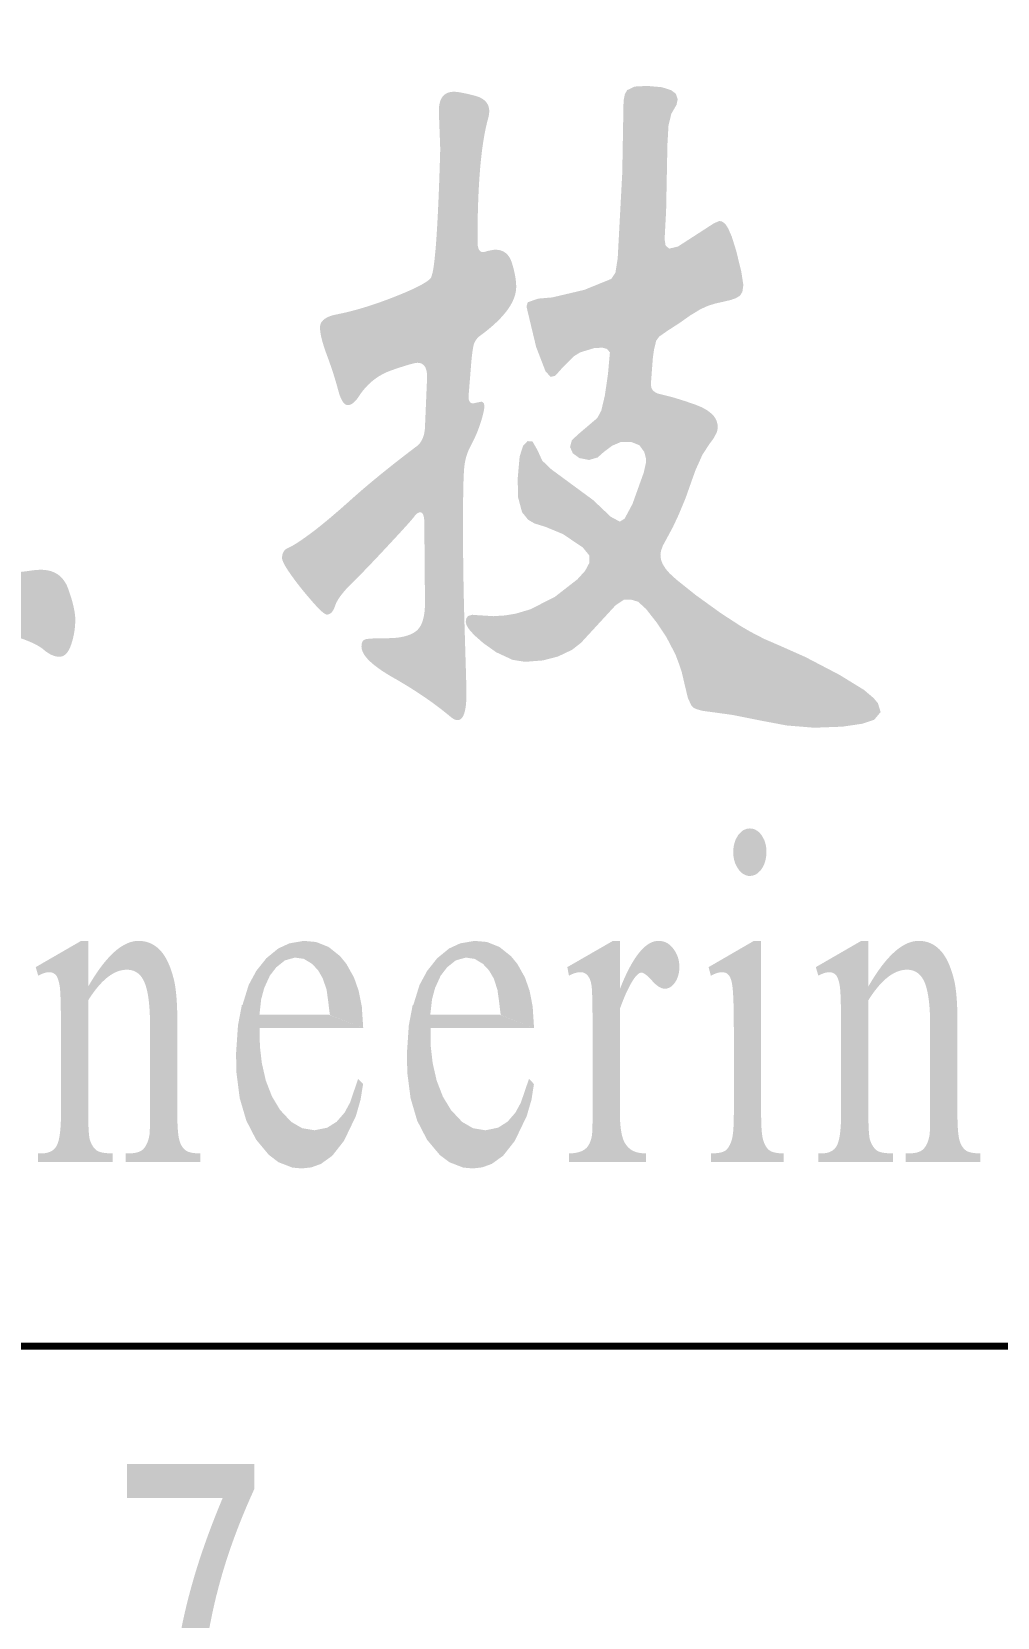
# Model space of a CAD drawing. Header units: millimetres. Extents: x -705761 to 1364679, y -410401 to 446404.
# Drawn here: x -524151 to -523259, y 172526 to 173988 of the extents above; entities that cross this region are included whole.
import ezdxf
from ezdxf.enums import TextEntityAlignment as Align

# ---------------------------------------------------------------- set-up
doc = ezdxf.new("R2010")
doc.units = ezdxf.units.MM
doc.layers.add('TK', color=7, linetype='Continuous')
doc.layers.add('模板-签名-公用', color=3, linetype='Continuous')
doc.layers.add('图框', color=7, linetype='Continuous', lineweight=13)
doc.styles.get("Standard").update_dxf_attribs({"font": 'arial.ttf'})
doc.styles.add('Style-仿宋_GB2312', font='')
doc.styles.add('宋体', font='', dxfattribs={"width": 0.7, "height": 2.5})
doc.styles.add('宋体_1', font='', dxfattribs={"width": 0.7, "height": 2.386364})
doc.styles.get('Style-仿宋_GB2312').set_extended_font_data('仿宋_GB2312')
doc.styles.get('宋体').set_extended_font_data('SimSun')
doc.styles.get('宋体_1').set_extended_font_data('SimSun')

# ---------------------------------------------------------------- blocks, each defined once
blk = doc.blocks.new('BSIET_专用图框_A3_7')
at = {"layer": '图框', "lineweight": 100}
blk.add_lwpolyline([(-395, 292), (-5, 292), (-5, 5), (-395, 5)], close=True, dxfattribs=at)
at = {"layer": 'TK', "style": '宋体', "width": 0.7, "flags": 3}
for tag, p in [('LZHQ_N会签6_T6_H6', (-407.253, 57.082)), ('LZHQ_N会签5_T6_H6', (-407.253, 49.082)), ('LZHQ_N会签4_T6_H6', (-407.253, 41.082)), ('LZHQ_N会签3_T6_H6', (-407.253, 33.082)), ('LZHQ_N会签2_T6_H6', (-407.253, 25.082)), ('LZHQ_N会签1_T6_H6', (-407.253, 17.082))]:
    blk.add_attdef(tag, text='', height=2.5, dxfattribs=at).set_placement(p, align=Align.MIDDLE)
at = {"layer": '图框', "color": 7, "linetype": 'Continuous', "lineweight": 25, "style": 'Style-仿宋_GB2312', "width": 0.733334}
blk.add_text('7', height=3, dxfattribs=at).set_placement((-79.801, 2.5), align=Align.MIDDLE_CENTER)
at = {"layer": '模板-签名-公用', "style": '宋体', "width": 0.7}
blk.add_attdef('LZTQINS', text='', height=2, dxfattribs=at).set_placement((-5, 5), align=Align.MIDDLE)
at = {"layer": '模板-签名-公用', "style": '宋体', "width": 0.7, "flags": 3}
blk.add_attdef('LZFRAME', (-40.909, 2.064), '', height=3, dxfattribs=at)
blk = doc.blocks.new('BSIET_材料表_7')
at = {"layer": '图框', "linetype": 'Continuous', "lineweight": 20}
h = blk.add_hatch(color=7, dxfattribs=at)
edge = h.paths.add_edge_path()
edge.add_line((-72.615, 8.923), (-72.634, 8.478))
edge.add_spline(control_points=[(-72.634, 8.478), (-72.64, 8.346), (-72.723, 8.292)], knot_values=[0, 0, 0, 1, 1, 1], degree=2, periodic=0)
edge.add_spline(control_points=[(-72.723, 8.292), (-73.073, 8.027), (-73.313, 7.812)], knot_values=[0, 0, 0, 1, 1, 1], degree=2, periodic=0)
edge.add_spline(control_points=[(-73.313, 7.812), (-73.552, 7.598), (-73.695, 7.493)], knot_values=[0, 0, 0, 1, 1, 1], degree=2, periodic=0)
edge.add_spline(control_points=[(-73.695, 7.493), (-73.838, 7.388), (-73.896, 7.364)], knot_values=[0, 0, 0, 1, 1, 1], degree=2, periodic=0)
edge.add_spline(control_points=[(-73.896, 7.364), (-73.953, 7.341), (-73.953, 7.271)], knot_values=[0, 0, 0, 1, 1, 1], degree=2, periodic=0)
edge.add_spline(control_points=[(-73.953, 7.271), (-73.953, 7.232), (-73.873, 7.119)], knot_values=[0, 0, 0, 1, 1, 1], degree=2, periodic=0)
edge.add_spline(control_points=[(-73.873, 7.119), (-73.794, 7.006), (-73.682, 6.878)], knot_values=[0, 0, 0, 1, 1, 1], degree=2, periodic=0)
edge.add_spline(control_points=[(-73.682, 6.878), (-73.571, 6.749), (-73.539, 6.749)], knot_values=[0, 0, 0, 1, 1, 1], degree=2, periodic=0)
edge.add_spline(control_points=[(-73.539, 6.749), (-73.488, 6.749), (-73.462, 6.835)], knot_values=[0, 0, 0, 1, 1, 1], degree=2, periodic=0)
edge.add_spline(control_points=[(-73.462, 6.835), (-73.43, 6.92), (-73.306, 7.041)], knot_values=[0, 0, 0, 1, 1, 1], degree=2, periodic=0)
edge.add_spline(control_points=[(-73.306, 7.041), (-73.182, 7.162), (-72.972, 7.388)], knot_values=[0, 0, 0, 1, 1, 1], degree=2, periodic=0)
edge.add_spline(control_points=[(-72.972, 7.388), (-72.761, 7.614), (-72.733, 7.653)], knot_values=[0, 0, 0, 1, 1, 1], degree=2, periodic=0)
edge.add_spline(control_points=[(-72.733, 7.653), (-72.704, 7.692), (-72.678, 7.692)], knot_values=[0, 0, 0, 1, 1, 1], degree=2, periodic=0)
edge.add_spline(control_points=[(-72.678, 7.692), (-72.64, 7.692), (-72.64, 7.59)], knot_values=[0, 0, 0, 1, 1, 1], degree=2, periodic=0)
edge.add_line((-72.64, 7.59), (-72.634, 6.858))
edge.add_spline(control_points=[(-72.634, 6.858), (-72.634, 6.656), (-72.72, 6.593)], knot_values=[0, 0, 0, 1, 1, 1], degree=2, periodic=0)
edge.add_spline(control_points=[(-72.72, 6.593), (-72.806, 6.531), (-72.981, 6.531)], knot_values=[0, 0, 0, 1, 1, 1], degree=2, periodic=0)
edge.add_spline(control_points=[(-72.981, 6.531), (-73.156, 6.531), (-73.188, 6.519)], knot_values=[0, 0, 0, 1, 1, 1], degree=2, periodic=0)
edge.add_spline(control_points=[(-73.188, 6.519), (-73.22, 6.507), (-73.22, 6.453)], knot_values=[0, 0, 0, 1, 1, 1], degree=2, periodic=0)
edge.add_spline(control_points=[(-73.22, 6.453), (-73.22, 6.328), (-72.895, 6.149)], knot_values=[0, 0, 0, 1, 1, 1], degree=2, periodic=0)
edge.add_spline(control_points=[(-72.895, 6.149), (-72.602, 5.978), (-72.398, 5.806)], knot_values=[0, 0, 0, 1, 1, 1], degree=2, periodic=0)
edge.add_spline(control_points=[(-72.398, 5.806), (-72.36, 5.775), (-72.334, 5.775)], knot_values=[0, 0, 0, 1, 1, 1], degree=2, periodic=0)
edge.add_spline(control_points=[(-72.334, 5.775), (-72.251, 5.775), (-72.251, 6.025)], knot_values=[0, 0, 0, 1, 1, 1], degree=2, periodic=0)
edge.add_spline(control_points=[(-72.251, 6.025), (-72.251, 6.071), (-72.267, 6.585)], knot_values=[0, 0, 0, 1, 1, 1], degree=2, periodic=0)
edge.add_spline(control_points=[(-72.267, 6.585), (-72.283, 7.1), (-72.283, 7.559)], knot_values=[0, 0, 0, 1, 1, 1], degree=2, periodic=0)
edge.add_spline(control_points=[(-72.283, 7.559), (-72.283, 8.019), (-72.27, 8.12)], knot_values=[0, 0, 0, 1, 1, 1], degree=2, periodic=0)
edge.add_spline(control_points=[(-72.27, 8.12), (-72.258, 8.221), (-72.207, 8.315)], knot_values=[0, 0, 0, 1, 1, 1], degree=2, periodic=0)
edge.add_spline(control_points=[(-72.207, 8.315), (-72.156, 8.408), (-72.121, 8.517)], knot_values=[0, 0, 0, 1, 1, 1], degree=2, periodic=0)
edge.add_spline(control_points=[(-72.121, 8.517), (-72.086, 8.626), (-72.086, 8.669)], knot_values=[0, 0, 0, 1, 1, 1], degree=2, periodic=0)
edge.add_spline(control_points=[(-72.086, 8.669), (-72.086, 8.712), (-72.117, 8.712)], knot_values=[0, 0, 0, 1, 1, 1], degree=2, periodic=0)
edge.add_line((-72.117, 8.712), (-72.188, 8.697))
edge.add_spline(control_points=[(-72.188, 8.697), (-72.232, 8.697), (-72.232, 8.759)], knot_values=[0, 0, 0, 1, 1, 1], degree=2, periodic=0)
edge.add_line((-72.232, 8.759), (-72.207, 9.071))
edge.add_spline(control_points=[(-72.207, 9.071), (-72.194, 9.219), (-72.178, 9.254)], knot_values=[0, 0, 0, 1, 1, 1], degree=2, periodic=0)
edge.add_spline(control_points=[(-72.178, 9.254), (-72.162, 9.289), (-72.137, 9.312)], knot_values=[0, 0, 0, 1, 1, 1], degree=2, periodic=0)
edge.add_spline(control_points=[(-72.137, 9.312), (-71.792, 9.561), (-71.792, 9.772)], knot_values=[0, 0, 0, 1, 1, 1], degree=2, periodic=0)
edge.add_spline(control_points=[(-71.792, 9.772), (-71.792, 9.865), (-71.831, 9.99)], knot_values=[0, 0, 0, 1, 1, 1], degree=2, periodic=0)
edge.add_spline(control_points=[(-71.831, 9.99), (-71.869, 10.114), (-71.984, 10.114)], knot_values=[0, 0, 0, 1, 1, 1], degree=2, periodic=0)
edge.add_spline(control_points=[(-71.984, 10.114), (-72.015, 10.114), (-72.082, 10.095)], knot_values=[0, 0, 0, 1, 1, 1], degree=2, periodic=0)
edge.add_spline(control_points=[(-72.082, 10.095), (-72.149, 10.076), (-72.149, 10.192)], knot_values=[0, 0, 0, 1, 1, 1], degree=2, periodic=0)
edge.add_spline(control_points=[(-72.149, 10.192), (-72.149, 10.964), (-72.054, 11.314)], knot_values=[0, 0, 0, 1, 1, 1], degree=2, periodic=0)
edge.add_spline(control_points=[(-72.054, 11.314), (-72.041, 11.361), (-72.041, 11.392)], knot_values=[0, 0, 0, 1, 1, 1], degree=2, periodic=0)
edge.add_spline(control_points=[(-72.041, 11.392), (-72.041, 11.501), (-72.178, 11.536)], knot_values=[0, 0, 0, 1, 1, 1], degree=2, periodic=0)
edge.add_spline(control_points=[(-72.178, 11.536), (-72.315, 11.571), (-72.366, 11.571)], knot_values=[0, 0, 0, 1, 1, 1], degree=2, periodic=0)
edge.add_spline(control_points=[(-72.366, 11.571), (-72.506, 11.571), (-72.506, 11.392)], knot_values=[0, 0, 0, 1, 1, 1], degree=2, periodic=0)
edge.add_line((-72.506, 11.392), (-72.493, 11.042))
edge.add_spline(control_points=[(-72.493, 11.042), (-72.525, 9.912), (-72.583, 9.85)], knot_values=[0, 0, 0, 1, 1, 1], degree=2, periodic=0)
edge.add_spline(control_points=[(-72.583, 9.85), (-72.64, 9.787), (-72.93, 9.674)], knot_values=[0, 0, 0, 1, 1, 1], degree=2, periodic=0)
edge.add_spline(control_points=[(-72.93, 9.674), (-73.22, 9.561), (-73.462, 9.515)], knot_values=[0, 0, 0, 1, 1, 1], degree=2, periodic=0)
edge.add_spline(control_points=[(-73.462, 9.515), (-73.603, 9.483), (-73.603, 9.398)], knot_values=[0, 0, 0, 1, 1, 1], degree=2, periodic=0)
edge.add_spline(control_points=[(-73.603, 9.398), (-73.603, 9.312), (-73.539, 9.141)], knot_values=[0, 0, 0, 1, 1, 1], degree=2, periodic=0)
edge.add_spline(control_points=[(-73.539, 9.141), (-73.475, 8.969), (-73.437, 8.825)], knot_values=[0, 0, 0, 1, 1, 1], degree=2, periodic=0)
edge.add_spline(control_points=[(-73.437, 8.825), (-73.399, 8.681), (-73.348, 8.681)], knot_values=[0, 0, 0, 1, 1, 1], degree=2, periodic=0)
edge.add_spline(control_points=[(-73.348, 8.681), (-73.297, 8.681), (-73.246, 8.759)], knot_values=[0, 0, 0, 1, 1, 1], degree=2, periodic=0)
edge.add_spline(control_points=[(-73.246, 8.759), (-73.131, 8.938), (-72.937, 9.004)], knot_values=[0, 0, 0, 1, 1, 1], degree=2, periodic=0)
edge.add_spline(control_points=[(-72.937, 9.004), (-72.742, 9.071), (-72.704, 9.071)], knot_values=[0, 0, 0, 1, 1, 1], degree=2, periodic=0)
edge.add_spline(control_points=[(-72.704, 9.071), (-72.608, 9.071), (-72.615, 8.923)], knot_values=[0, 0, 0, 1, 1, 1], degree=2, periodic=0)
at = {"layer": '图框', "linetype": 'Continuous', "lineweight": 25, "extrusion": (0, 0, -1)}
for points in [[(69.041, 5.705), (68.78, 5.715), (68.597, 5.742), (68.487, 5.779), (68.428, 5.85), (68.453, 5.931), (68.492, 5.978), (68.582, 6.054), (68.808, 6.193), (69.122, 6.357), (69.356, 6.461), (69.502, 6.524), (69.631, 6.591), (69.72, 6.643), (69.899, 6.759), (70.135, 6.929), (70.315, 7.073), (70.376, 7.129), (70.412, 7.17), (70.442, 7.219), (70.456, 7.259), (70.46, 7.3), (70.456, 7.335), (70.438, 7.385), (70.407, 7.442), (70.345, 7.557), (70.293, 7.668), (70.228, 7.824), (70.169, 7.991), (70.137, 8.08), (70.074, 8.221), (70.01, 8.32), (69.97, 8.374), (69.944, 8.422), (69.935, 8.449), (69.931, 8.476), (69.934, 8.506), (69.941, 8.533), (69.952, 8.556), (69.971, 8.584), (69.986, 8.599), (70.006, 8.616), (70.028, 8.632), (70.052, 8.646), (70.079, 8.661), (70.106, 8.672), (70.137, 8.685), (70.237, 8.719), (70.336, 8.75), (70.445, 8.778), (70.485, 8.788), (70.511, 8.801), (70.53, 8.816), (70.544, 8.839), (70.549, 8.871), (70.531, 9.111), (70.52, 9.192), (70.5, 9.274), (70.473, 9.312), (70.396, 9.366), (70.283, 9.439), (70.187, 9.507), (70.09, 9.566), (70.023, 9.596), (69.954, 9.618), (69.881, 9.634), (69.81, 9.651), (69.764, 9.667), (69.726, 9.69), (69.704, 9.726), (69.695, 9.788), (69.714, 9.912), (69.762, 10.107), (69.802, 10.235), (69.835, 10.31), (69.857, 10.345), (69.875, 10.363), (69.897, 10.377), (69.92, 10.378), (69.968, 10.357), (70.298, 10.144), (70.38, 10.124), (70.413, 10.153), (70.422, 10.212), (70.408, 10.475), (70.396, 11.087), (70.386, 11.261), (70.36, 11.368), (70.312, 11.451), (70.301, 11.502), (70.318, 11.552), (70.36, 11.585), (70.447, 11.613), (70.583, 11.625), (70.698, 11.619), (70.768, 11.586), (70.789, 11.548), (70.801, 11.487), (70.813, 10.82), (70.855, 10.035), (70.876, 9.902), (70.914, 9.845), (71.163, 9.744), (71.46, 9.674), (71.59, 9.663), (71.686, 9.629), (71.697, 9.589), (71.608, 9.218), (71.522, 8.994), (71.474, 8.941), (71.432, 8.951), (71.354, 9.038), (71.26, 9.131), (71.202, 9.167), (71.068, 9.208), (70.994, 9.21), (70.954, 9.199), (70.927, 9.167), (70.945, 8.965), (70.974, 8.767), (71.007, 8.629), (71.043, 8.562), (71.21, 8.42), (71.278, 8.358), (71.295, 8.294), (71.269, 8.236), (71.208, 8.192), (71.119, 8.175), (71.04, 8.198), (70.985, 8.247), (70.905, 8.307), (70.825, 8.341), (70.733, 8.342), (70.655, 8.311), (70.61, 8.249), (70.595, 8.193), (70.595, 8.146), (70.614, 8.06), (70.719, 7.768), (70.791, 7.634), (70.835, 7.606), (70.919, 7.651), (71.082, 7.805), (71.467, 8.088), (71.551, 8.168), (71.597, 8.268), (71.641, 8.345), (71.687, 8.349), (71.727, 8.308), (71.76, 8.208), (71.778, 8.005), (71.775, 7.832), (71.738, 7.693), (71.682, 7.624), (71.623, 7.589), (71.524, 7.559), (71.362, 7.492), (71.178, 7.369), (71.117, 7.294), (71.116, 7.227), (71.156, 7.152), (71.227, 7.074), (71.435, 6.912), (71.662, 6.797), (71.797, 6.757), (71.893, 6.741), (72.003, 6.734), (72.161, 6.744), (72.197, 6.747), (72.236, 6.736), (72.252, 6.714), (72.258, 6.681), (72.25, 6.651), (72.228, 6.614), (72.181, 6.561), (72.096, 6.486), (71.976, 6.401), (71.825, 6.331), (71.709, 6.313), (71.545, 6.326), (71.406, 6.362), (71.276, 6.424), (71.194, 6.488), (70.876, 6.833), (70.798, 6.886), (70.732, 6.887), (70.666, 6.867), (70.593, 6.8), (70.492, 6.671), (70.406, 6.542), (70.322, 6.381), (70.284, 6.28), (70.263, 6.215), (70.234, 6.091), (70.207, 5.979), (70.173, 5.906), (70.152, 5.888), (70.124, 5.875), (70.067, 5.86), (69.99, 5.85), (69.795, 5.823), (69.54, 5.772), (69.296, 5.726)], [(69.631, 4.338), (69.609, 4.341), (69.587, 4.348), (69.563, 4.363), (69.537, 4.388), (69.518, 4.416), (69.501, 4.45), (69.491, 4.483), (69.485, 4.515), (69.482, 4.548), (69.483, 4.585), (69.484, 4.6), (69.489, 4.627), (69.495, 4.65), (69.503, 4.671), (69.513, 4.69), (69.527, 4.714), (69.547, 4.738), (69.565, 4.753), (69.589, 4.767), (69.611, 4.774), (69.635, 4.776), (69.662, 4.773), (69.692, 4.762), (69.711, 4.749), (69.742, 4.716), (69.765, 4.677), (69.776, 4.646), (69.785, 4.61), (69.788, 4.574), (69.788, 4.53), (69.78, 4.484), (69.769, 4.45), (69.752, 4.417), (69.729, 4.384), (69.718, 4.373), (69.7, 4.358), (69.685, 4.35), (69.669, 4.343), (69.652, 4.339)], [(73.204, 2.934), (73.217, 3.134), (73.246, 3.278), (73.289, 3.401), (73.359, 3.526), (73.417, 3.598), (73.524, 3.683), (73.64, 3.729), (73.753, 3.739), (73.886, 3.716), (73.988, 3.669), (74.098, 3.579), (74.191, 3.462), (74.261, 3.333), (74.319, 3.146), (74.162, 3.058), (74.146, 3.2), (74.118, 3.304), (74.066, 3.418), (74.006, 3.496), (73.927, 3.559), (73.834, 3.585), (73.752, 3.573), (73.676, 3.527), (73.62, 3.467), (73.577, 3.392), (73.542, 3.288), (73.528, 3.187), (73.512, 3.055)], [(71.627, 2.934), (71.64, 3.134), (71.668, 3.278), (71.711, 3.401), (71.781, 3.526), (71.84, 3.598), (71.947, 3.683), (72.063, 3.729), (72.176, 3.739), (72.309, 3.716), (72.411, 3.669), (72.521, 3.579), (72.614, 3.462), (72.684, 3.333), (72.742, 3.146), (72.585, 3.058), (72.569, 3.2), (72.541, 3.304), (72.489, 3.418), (72.429, 3.496), (72.35, 3.559), (72.257, 3.585), (72.175, 3.573), (72.099, 3.527), (72.043, 3.467), (71.999, 3.392), (71.965, 3.288), (71.951, 3.187), (71.935, 3.055)], [(73.77, 1.64), (73.682, 1.65), (73.594, 1.682), (73.49, 1.757), (73.382, 1.894), (73.272, 2.123), (73.229, 2.273), (73.205, 2.419), (73.251, 2.466), (73.326, 2.247), (73.376, 2.155), (73.449, 2.071), (73.536, 2.016), (73.653, 1.992), (73.767, 2.011), (73.868, 2.069), (73.971, 2.179), (74.046, 2.303), (74.103, 2.45), (74.14, 2.612), (74.158, 2.768), (74.16, 2.934), (73.204, 2.934), (73.522, 3.058), (74.162, 3.058), (74.324, 3.149), (74.36, 2.961), (74.378, 2.697), (74.374, 2.522), (74.344, 2.288), (74.283, 2.081), (74.192, 1.905), (74.074, 1.764), (73.985, 1.697), (73.858, 1.648)], [(72.192, 1.64), (72.105, 1.65), (72.017, 1.682), (71.913, 1.757), (71.805, 1.894), (71.695, 2.123), (71.651, 2.273), (71.628, 2.419), (71.674, 2.466), (71.749, 2.247), (71.799, 2.155), (71.872, 2.071), (71.959, 2.016), (72.076, 1.992), (72.19, 2.011), (72.291, 2.069), (72.394, 2.179), (72.469, 2.303), (72.526, 2.45), (72.563, 2.612), (72.581, 2.768), (72.582, 2.934), (71.627, 2.934), (71.945, 3.058), (72.585, 3.058), (72.747, 3.149), (72.783, 2.961), (72.801, 2.697), (72.797, 2.522), (72.767, 2.288), (72.706, 2.081), (72.615, 1.905), (72.497, 1.764), (72.408, 1.697), (72.281, 1.648)]]:
    blk.add_hatch(color=7, dxfattribs=at).paths.add_polyline_path(points)
at = {"layer": '图框', "linetype": 'Continuous', "lineweight": 20}
h = blk.add_hatch(color=7, dxfattribs=at)
edge = h.paths.add_edge_path()
edge.add_spline(control_points=[(-75.862, 6.702), (-75.862, 6.804), (-75.926, 6.983)], knot_values=[0, 0, 0, 1, 1, 1], degree=2, periodic=0)
edge.add_spline(control_points=[(-75.926, 6.983), (-75.989, 7.162), (-76.18, 7.162)], knot_values=[0, 0, 0, 1, 1, 1], degree=2, periodic=0)
edge.add_spline(control_points=[(-76.18, 7.162), (-76.225, 7.162), (-76.302, 7.15)], knot_values=[0, 0, 0, 1, 1, 1], degree=2, periodic=0)
edge.add_spline(control_points=[(-76.302, 7.15), (-76.378, 7.139), (-76.435, 7.139)], knot_values=[0, 0, 0, 1, 1, 1], degree=2, periodic=0)
edge.add_line((-76.435, 7.139), (-76.792, 7.146))
edge.add_line((-76.792, 7.146), (-77.047, 7.139))
edge.add_spline(control_points=[(-77.047, 7.139), (-77.111, 7.139), (-77.133, 7.166)], knot_values=[0, 0, 0, 1, 1, 1], degree=2, periodic=0)
edge.add_spline(control_points=[(-77.133, 7.166), (-77.156, 7.193), (-77.188, 7.306)], knot_values=[0, 0, 0, 1, 1, 1], degree=2, periodic=0)
edge.add_spline(control_points=[(-77.188, 7.306), (-77.219, 7.419), (-77.219, 7.485)], knot_values=[0, 0, 0, 1, 1, 1], degree=2, periodic=0)
edge.add_spline(control_points=[(-77.219, 7.485), (-77.219, 7.551), (-77.143, 7.575)], knot_values=[0, 0, 0, 1, 1, 1], degree=2, periodic=0)
edge.add_spline(control_points=[(-77.143, 7.575), (-76.971, 7.637), (-76.882, 7.711)], knot_values=[0, 0, 0, 1, 1, 1], degree=2, periodic=0)
edge.add_spline(control_points=[(-76.882, 7.711), (-76.792, 7.785), (-76.725, 7.797)], knot_values=[0, 0, 0, 1, 1, 1], degree=2, periodic=0)
edge.add_spline(control_points=[(-76.725, 7.797), (-76.659, 7.808), (-76.639, 7.828)], knot_values=[0, 0, 0, 1, 1, 1], degree=2, periodic=0)
edge.add_spline(control_points=[(-76.639, 7.828), (-76.62, 7.847), (-76.604, 7.949)], knot_values=[0, 0, 0, 1, 1, 1], degree=2, periodic=0)
edge.add_spline(control_points=[(-76.604, 7.949), (-76.588, 8.05), (-76.588, 8.12)], knot_values=[0, 0, 0, 1, 1, 1], degree=2, periodic=0)
edge.add_spline(control_points=[(-76.588, 8.12), (-76.588, 8.284), (-76.748, 8.284)], knot_values=[0, 0, 0, 1, 1, 1], degree=2, periodic=0)
edge.add_spline(control_points=[(-76.748, 8.284), (-76.933, 8.284), (-77.105, 8.252)], knot_values=[0, 0, 0, 1, 1, 1], degree=2, periodic=0)
edge.add_spline(control_points=[(-77.105, 8.252), (-77.187, 8.237), (-77.187, 8.299)], knot_values=[0, 0, 0, 1, 1, 1], degree=2, periodic=0)
edge.add_spline(control_points=[(-77.187, 8.299), (-77.187, 8.393), (-77.146, 8.49)], knot_values=[0, 0, 0, 1, 1, 1], degree=2, periodic=0)
edge.add_spline(control_points=[(-77.146, 8.49), (-77.105, 8.588), (-77.038, 8.611)], knot_values=[0, 0, 0, 1, 1, 1], degree=2, periodic=0)
edge.add_spline(control_points=[(-77.038, 8.611), (-76.971, 8.634), (-76.789, 8.728)], knot_values=[0, 0, 0, 1, 1, 1], degree=2, periodic=0)
edge.add_spline(control_points=[(-76.789, 8.728), (-76.607, 8.821), (-76.576, 8.911)], knot_values=[0, 0, 0, 1, 1, 1], degree=2, periodic=0)
edge.add_spline(control_points=[(-76.576, 8.911), (-76.544, 9), (-76.544, 9.129)], knot_values=[0, 0, 0, 1, 1, 1], degree=2, periodic=0)
edge.add_spline(control_points=[(-76.544, 9.129), (-76.544, 9.257), (-76.678, 9.257)], knot_values=[0, 0, 0, 1, 1, 1], degree=2, periodic=0)
edge.add_spline(control_points=[(-76.678, 9.257), (-77.124, 9.257), (-77.787, 9.078)], knot_values=[0, 0, 0, 1, 1, 1], degree=2, periodic=0)
edge.add_spline(control_points=[(-77.787, 9.078), (-78.023, 9.016), (-78.176, 9.016)], knot_values=[0, 0, 0, 1, 1, 1], degree=2, periodic=0)
edge.add_spline(control_points=[(-78.176, 9.016), (-78.22, 9.016), (-78.287, 9.024)], knot_values=[0, 0, 0, 1, 1, 1], degree=2, periodic=0)
edge.add_spline(control_points=[(-78.287, 9.024), (-78.354, 9.032), (-78.395, 8.981)], knot_values=[0, 0, 0, 1, 1, 1], degree=2, periodic=0)
edge.add_spline(control_points=[(-78.395, 8.981), (-78.437, 8.93), (-78.437, 8.872)], knot_values=[0, 0, 0, 1, 1, 1], degree=2, periodic=0)
edge.add_spline(control_points=[(-78.437, 8.872), (-78.437, 8.813), (-78.411, 8.767)], knot_values=[0, 0, 0, 1, 1, 1], degree=2, periodic=0)
edge.add_spline(control_points=[(-78.411, 8.767), (-78.322, 8.603), (-78.293, 8.514)], knot_values=[0, 0, 0, 1, 1, 1], degree=2, periodic=0)
edge.add_spline(control_points=[(-78.293, 8.514), (-78.265, 8.424), (-78.214, 8.424)], knot_values=[0, 0, 0, 1, 1, 1], degree=2, periodic=0)
edge.add_spline(control_points=[(-78.214, 8.424), (-78.163, 8.424), (-78.124, 8.459)], knot_values=[0, 0, 0, 1, 1, 1], degree=2, periodic=0)
edge.add_spline(control_points=[(-78.124, 8.459), (-78.086, 8.494), (-77.972, 8.494)], knot_values=[0, 0, 0, 1, 1, 1], degree=2, periodic=0)
edge.add_spline(control_points=[(-77.972, 8.494), (-77.704, 8.494), (-77.704, 8.385)], knot_values=[0, 0, 0, 1, 1, 1], degree=2, periodic=0)
edge.add_line((-77.704, 8.385), (-77.71, 8.237))
edge.add_spline(control_points=[(-77.71, 8.237), (-77.71, 8.167), (-77.736, 8.151)], knot_values=[0, 0, 0, 1, 1, 1], degree=2, periodic=0)
edge.add_spline(control_points=[(-77.736, 8.151), (-77.761, 8.136), (-77.93, 8.081)], knot_values=[0, 0, 0, 1, 1, 1], degree=2, periodic=0)
edge.add_spline(control_points=[(-77.93, 8.081), (-78.099, 8.027), (-78.217, 8.019)], knot_values=[0, 0, 0, 1, 1, 1], degree=2, periodic=0)
edge.add_spline(control_points=[(-78.217, 8.019), (-78.335, 8.011), (-78.335, 7.902)], knot_values=[0, 0, 0, 1, 1, 1], degree=2, periodic=0)
edge.add_spline(control_points=[(-78.335, 7.902), (-78.335, 7.855), (-78.293, 7.773)], knot_values=[0, 0, 0, 1, 1, 1], degree=2, periodic=0)
edge.add_spline(control_points=[(-78.293, 7.773), (-78.252, 7.692), (-78.201, 7.458)], knot_values=[0, 0, 0, 1, 1, 1], degree=2, periodic=0)
edge.add_spline(control_points=[(-78.201, 7.458), (-78.188, 7.388), (-78.137, 7.388)], knot_values=[0, 0, 0, 1, 1, 1], degree=2, periodic=0)
edge.add_spline(control_points=[(-78.137, 7.388), (-78.086, 7.388), (-78.048, 7.435)], knot_values=[0, 0, 0, 1, 1, 1], degree=2, periodic=0)
edge.add_spline(control_points=[(-78.048, 7.435), (-78.01, 7.481), (-77.885, 7.481)], knot_values=[0, 0, 0, 1, 1, 1], degree=2, periodic=0)
edge.add_spline(control_points=[(-77.885, 7.481), (-77.761, 7.481), (-77.726, 7.458)], knot_values=[0, 0, 0, 1, 1, 1], degree=2, periodic=0)
edge.add_spline(control_points=[(-77.726, 7.458), (-77.691, 7.435), (-77.691, 7.345)], knot_values=[0, 0, 0, 1, 1, 1], degree=2, periodic=0)
edge.add_spline(control_points=[(-77.691, 7.345), (-77.691, 7.255), (-77.723, 7.158)], knot_values=[0, 0, 0, 1, 1, 1], degree=2, periodic=0)
edge.add_spline(control_points=[(-77.723, 7.158), (-77.755, 7.061), (-77.796, 7.037)], knot_values=[0, 0, 0, 1, 1, 1], degree=2, periodic=0)
edge.add_spline(control_points=[(-77.796, 7.037), (-77.838, 7.014), (-77.968, 6.994)], knot_values=[0, 0, 0, 1, 1, 1], degree=2, periodic=0)
edge.add_spline(control_points=[(-77.968, 6.994), (-78.099, 6.975), (-78.459, 6.862)], knot_values=[0, 0, 0, 1, 1, 1], degree=2, periodic=0)
edge.add_spline(control_points=[(-78.459, 6.862), (-78.819, 6.749), (-78.857, 6.749)], knot_values=[0, 0, 0, 1, 1, 1], degree=2, periodic=0)
edge.add_line((-78.857, 6.749), (-78.94, 6.765))
edge.add_spline(control_points=[(-78.94, 6.765), (-79.004, 6.765), (-79.004, 6.679)], knot_values=[0, 0, 0, 1, 1, 1], degree=2, periodic=0)
edge.add_spline(control_points=[(-79.004, 6.679), (-79.004, 6.656), (-78.991, 6.582)], knot_values=[0, 0, 0, 1, 1, 1], degree=2, periodic=0)
edge.add_spline(control_points=[(-78.991, 6.582), (-78.979, 6.507), (-78.969, 6.375)], knot_values=[0, 0, 0, 1, 1, 1], degree=2, periodic=0)
edge.add_spline(control_points=[(-78.969, 6.375), (-78.959, 6.243), (-78.893, 6.243)], knot_values=[0, 0, 0, 1, 1, 1], degree=2, periodic=0)
edge.add_spline(control_points=[(-78.893, 6.243), (-78.826, 6.243), (-78.762, 6.293)], knot_values=[0, 0, 0, 1, 1, 1], degree=2, periodic=0)
edge.add_spline(control_points=[(-78.762, 6.293), (-78.698, 6.344), (-77.965, 6.484)], knot_values=[0, 0, 0, 1, 1, 1], degree=2, periodic=0)
edge.add_spline(control_points=[(-77.965, 6.484), (-77.232, 6.624), (-76.952, 6.624)], knot_values=[0, 0, 0, 1, 1, 1], degree=2, periodic=0)
edge.add_spline(control_points=[(-76.952, 6.624), (-76.671, 6.624), (-76.451, 6.558)], knot_values=[0, 0, 0, 1, 1, 1], degree=2, periodic=0)
edge.add_spline(control_points=[(-76.451, 6.558), (-76.231, 6.492), (-76.155, 6.426)], knot_values=[0, 0, 0, 1, 1, 1], degree=2, periodic=0)
edge.add_spline(control_points=[(-76.155, 6.426), (-76.078, 6.36), (-76.008, 6.36)], knot_values=[0, 0, 0, 1, 1, 1], degree=2, periodic=0)
edge.add_spline(control_points=[(-76.008, 6.36), (-75.938, 6.36), (-75.9, 6.472)], knot_values=[0, 0, 0, 1, 1, 1], degree=2, periodic=0)
edge.add_spline(control_points=[(-75.9, 6.472), (-75.862, 6.585), (-75.862, 6.702)], knot_values=[0, 0, 0, 1, 1, 1], degree=2, periodic=0)
h = blk.add_hatch(color=7, dxfattribs=at)
edge = h.paths.add_edge_path()
edge.add_line((-75.742, 3.319), (-75.742, 3.739))
edge.add_line((-75.742, 3.739), (-75.808, 3.739))
edge.add_line((-75.808, 3.739), (-76.227, 3.497))
edge.add_line((-76.227, 3.497), (-76.204, 3.418))
edge.add_spline(control_points=[(-76.204, 3.418), (-76.145, 3.45), (-76.103, 3.45)], knot_values=[0, 0, 0, 1, 1, 1], degree=2, periodic=0)
edge.add_spline(control_points=[(-76.103, 3.45), (-76.064, 3.45), (-76.04, 3.422)], knot_values=[0, 0, 0, 1, 1, 1], degree=2, periodic=0)
edge.add_spline(control_points=[(-76.04, 3.422), (-76.017, 3.394), (-76.005, 3.316)], knot_values=[0, 0, 0, 1, 1, 1], degree=2, periodic=0)
edge.add_spline(control_points=[(-76.005, 3.316), (-75.994, 3.239), (-75.994, 2.883)], knot_values=[0, 0, 0, 1, 1, 1], degree=2, periodic=0)
edge.add_line((-75.994, 2.883), (-75.994, 2.148))
edge.add_spline(control_points=[(-75.994, 2.148), (-75.994, 1.932), (-76.031, 1.855)], knot_values=[0, 0, 0, 1, 1, 1], degree=2, periodic=0)
edge.add_spline(control_points=[(-76.031, 1.855), (-76.068, 1.779), (-76.175, 1.779)], knot_values=[0, 0, 0, 1, 1, 1], degree=2, periodic=0)
edge.add_line((-76.175, 1.779), (-76.205, 1.779))
edge.add_line((-76.205, 1.779), (-76.205, 1.7))
edge.add_line((-76.205, 1.7), (-75.516, 1.7))
edge.add_line((-75.516, 1.7), (-75.516, 1.779))
edge.add_spline(control_points=[(-75.516, 1.779), (-75.63, 1.779), (-75.667, 1.808)], knot_values=[0, 0, 0, 1, 1, 1], degree=2, periodic=0)
edge.add_spline(control_points=[(-75.667, 1.808), (-75.704, 1.837), (-75.726, 1.9)], knot_values=[0, 0, 0, 1, 1, 1], degree=2, periodic=0)
edge.add_spline(control_points=[(-75.726, 1.9), (-75.742, 1.947), (-75.742, 2.148)], knot_values=[0, 0, 0, 1, 1, 1], degree=2, periodic=0)
edge.add_line((-75.742, 2.148), (-75.742, 3.192))
edge.add_spline(control_points=[(-75.742, 3.192), (-75.565, 3.473), (-75.386, 3.473)], knot_values=[0, 0, 0, 1, 1, 1], degree=2, periodic=0)
edge.add_spline(control_points=[(-75.386, 3.473), (-75.27, 3.473), (-75.221, 3.351)], knot_values=[0, 0, 0, 1, 1, 1], degree=2, periodic=0)
edge.add_spline(control_points=[(-75.221, 3.351), (-75.172, 3.229), (-75.172, 2.958)], knot_values=[0, 0, 0, 1, 1, 1], degree=2, periodic=0)
edge.add_line((-75.172, 2.958), (-75.172, 2.148))
edge.add_spline(control_points=[(-75.172, 2.148), (-75.172, 1.977), (-75.178, 1.945)], knot_values=[0, 0, 0, 1, 1, 1], degree=2, periodic=0)
edge.add_spline(control_points=[(-75.178, 1.945), (-75.193, 1.863), (-75.232, 1.821)], knot_values=[0, 0, 0, 1, 1, 1], degree=2, periodic=0)
edge.add_spline(control_points=[(-75.232, 1.821), (-75.271, 1.779), (-75.368, 1.779)], knot_values=[0, 0, 0, 1, 1, 1], degree=2, periodic=0)
edge.add_line((-75.368, 1.779), (-75.397, 1.779))
edge.add_line((-75.397, 1.779), (-75.397, 1.7))
edge.add_line((-75.397, 1.7), (-74.709, 1.7))
edge.add_line((-74.709, 1.7), (-74.709, 1.779))
edge.add_spline(control_points=[(-74.709, 1.779), (-74.809, 1.779), (-74.846, 1.809)], knot_values=[0, 0, 0, 1, 1, 1], degree=2, periodic=0)
edge.add_spline(control_points=[(-74.846, 1.809), (-74.883, 1.839), (-74.899, 1.893)], knot_values=[0, 0, 0, 1, 1, 1], degree=2, periodic=0)
edge.add_spline(control_points=[(-74.899, 1.893), (-74.92, 1.96), (-74.92, 2.148)], knot_values=[0, 0, 0, 1, 1, 1], degree=2, periodic=0)
edge.add_line((-74.92, 2.148), (-74.92, 2.993))
edge.add_spline(control_points=[(-74.92, 2.993), (-74.92, 3.261), (-74.954, 3.391)], knot_values=[0, 0, 0, 1, 1, 1], degree=2, periodic=0)
edge.add_spline(control_points=[(-74.954, 3.391), (-75.002, 3.577), (-75.084, 3.658)], knot_values=[0, 0, 0, 1, 1, 1], degree=2, periodic=0)
edge.add_spline(control_points=[(-75.084, 3.658), (-75.165, 3.739), (-75.278, 3.739)], knot_values=[0, 0, 0, 1, 1, 1], degree=2, periodic=0)
edge.add_spline(control_points=[(-75.278, 3.739), (-75.499, 3.739), (-75.742, 3.319)], knot_values=[0, 0, 0, 1, 1, 1], degree=2, periodic=0)
h = blk.add_hatch(color=7, dxfattribs=at)
edge = h.paths.add_edge_path()
edge.add_line((-70.835, 3.739), (-70.899, 3.739))
edge.add_line((-70.899, 3.739), (-71.32, 3.497))
edge.add_line((-71.32, 3.497), (-71.305, 3.418))
edge.add_spline(control_points=[(-71.305, 3.418), (-71.246, 3.45), (-71.199, 3.45)], knot_values=[0, 0, 0, 1, 1, 1], degree=2, periodic=0)
edge.add_spline(control_points=[(-71.199, 3.45), (-71.159, 3.45), (-71.133, 3.42)], knot_values=[0, 0, 0, 1, 1, 1], degree=2, periodic=0)
edge.add_spline(control_points=[(-71.133, 3.42), (-71.106, 3.39), (-71.096, 3.324)], knot_values=[0, 0, 0, 1, 1, 1], degree=2, periodic=0)
edge.add_spline(control_points=[(-71.096, 3.324), (-71.087, 3.258), (-71.087, 2.912)], knot_values=[0, 0, 0, 1, 1, 1], degree=2, periodic=0)
edge.add_line((-71.087, 2.912), (-71.087, 2.148))
edge.add_spline(control_points=[(-71.087, 2.148), (-71.087, 1.974), (-71.094, 1.937)], knot_values=[0, 0, 0, 1, 1, 1], degree=2, periodic=0)
edge.add_spline(control_points=[(-71.094, 1.937), (-71.109, 1.861), (-71.147, 1.826)], knot_values=[0, 0, 0, 1, 1, 1], degree=2, periodic=0)
edge.add_spline(control_points=[(-71.147, 1.826), (-71.199, 1.779), (-71.305, 1.779)], knot_values=[0, 0, 0, 1, 1, 1], degree=2, periodic=0)
edge.add_line((-71.305, 1.779), (-71.305, 1.7))
edge.add_line((-71.305, 1.7), (-70.593, 1.7))
edge.add_line((-70.593, 1.7), (-70.593, 1.779))
edge.add_spline(control_points=[(-70.593, 1.779), (-70.687, 1.779), (-70.737, 1.817)], knot_values=[0, 0, 0, 1, 1, 1], degree=2, periodic=0)
edge.add_spline(control_points=[(-70.737, 1.817), (-70.787, 1.855), (-70.806, 1.914)], knot_values=[0, 0, 0, 1, 1, 1], degree=2, periodic=0)
edge.add_spline(control_points=[(-70.806, 1.914), (-70.835, 1.998), (-70.835, 2.162)], knot_values=[0, 0, 0, 1, 1, 1], degree=2, periodic=0)
edge.add_line((-70.835, 2.162), (-70.835, 3.112))
edge.add_spline(control_points=[(-70.835, 3.112), (-70.762, 3.315), (-70.695, 3.403)], knot_values=[0, 0, 0, 1, 1, 1], degree=2, periodic=0)
edge.add_spline(control_points=[(-70.695, 3.403), (-70.663, 3.446), (-70.636, 3.446)], knot_values=[0, 0, 0, 1, 1, 1], degree=2, periodic=0)
edge.add_spline(control_points=[(-70.636, 3.446), (-70.604, 3.446), (-70.538, 3.372)], knot_values=[0, 0, 0, 1, 1, 1], degree=2, periodic=0)
edge.add_spline(control_points=[(-70.538, 3.372), (-70.473, 3.298), (-70.42, 3.298)], knot_values=[0, 0, 0, 1, 1, 1], degree=2, periodic=0)
edge.add_spline(control_points=[(-70.42, 3.298), (-70.365, 3.298), (-70.326, 3.356)], knot_values=[0, 0, 0, 1, 1, 1], degree=2, periodic=0)
edge.add_spline(control_points=[(-70.326, 3.356), (-70.286, 3.415), (-70.286, 3.499)], knot_values=[0, 0, 0, 1, 1, 1], degree=2, periodic=0)
edge.add_spline(control_points=[(-70.286, 3.499), (-70.286, 3.594), (-70.341, 3.666)], knot_values=[0, 0, 0, 1, 1, 1], degree=2, periodic=0)
edge.add_spline(control_points=[(-70.341, 3.666), (-70.395, 3.739), (-70.478, 3.739)], knot_values=[0, 0, 0, 1, 1, 1], degree=2, periodic=0)
edge.add_spline(control_points=[(-70.478, 3.739), (-70.661, 3.739), (-70.835, 3.294)], knot_values=[0, 0, 0, 1, 1, 1], degree=2, periodic=0)
edge.add_line((-70.835, 3.294), (-70.835, 3.739))
h = blk.add_hatch(color=7, dxfattribs=at)
edge = h.paths.add_edge_path()
edge.add_line((-69.531, 3.739), (-69.598, 3.739))
edge.add_line((-69.598, 3.739), (-70.016, 3.497))
edge.add_line((-70.016, 3.497), (-69.995, 3.418))
edge.add_spline(control_points=[(-69.995, 3.418), (-69.934, 3.45), (-69.892, 3.45)], knot_values=[0, 0, 0, 1, 1, 1], degree=2, periodic=0)
edge.add_spline(control_points=[(-69.892, 3.45), (-69.853, 3.45), (-69.83, 3.423)], knot_values=[0, 0, 0, 1, 1, 1], degree=2, periodic=0)
edge.add_spline(control_points=[(-69.83, 3.423), (-69.807, 3.396), (-69.797, 3.327)], knot_values=[0, 0, 0, 1, 1, 1], degree=2, periodic=0)
edge.add_spline(control_points=[(-69.797, 3.327), (-69.783, 3.232), (-69.783, 2.91)], knot_values=[0, 0, 0, 1, 1, 1], degree=2, periodic=0)
edge.add_line((-69.783, 2.91), (-69.783, 2.148))
edge.add_spline(control_points=[(-69.783, 2.148), (-69.783, 1.964), (-69.803, 1.9)], knot_values=[0, 0, 0, 1, 1, 1], degree=2, periodic=0)
edge.add_spline(control_points=[(-69.803, 1.9), (-69.824, 1.835), (-69.858, 1.807)], knot_values=[0, 0, 0, 1, 1, 1], degree=2, periodic=0)
edge.add_spline(control_points=[(-69.858, 1.807), (-69.893, 1.779), (-69.994, 1.779)], knot_values=[0, 0, 0, 1, 1, 1], degree=2, periodic=0)
edge.add_line((-69.994, 1.779), (-69.994, 1.7))
edge.add_line((-69.994, 1.7), (-69.322, 1.7))
edge.add_line((-69.322, 1.7), (-69.322, 1.779))
edge.add_spline(control_points=[(-69.322, 1.779), (-69.42, 1.779), (-69.457, 1.809)], knot_values=[0, 0, 0, 1, 1, 1], degree=2, periodic=0)
edge.add_spline(control_points=[(-69.457, 1.809), (-69.494, 1.839), (-69.512, 1.901)], knot_values=[0, 0, 0, 1, 1, 1], degree=2, periodic=0)
edge.add_spline(control_points=[(-69.512, 1.901), (-69.531, 1.962), (-69.531, 2.148)], knot_values=[0, 0, 0, 1, 1, 1], degree=2, periodic=0)
edge.add_line((-69.531, 2.148), (-69.531, 3.739))
h = blk.add_hatch(color=7, dxfattribs=at)
edge = h.paths.add_edge_path()
edge.add_line((-68.541, 3.319), (-68.541, 3.739))
edge.add_line((-68.541, 3.739), (-68.607, 3.739))
edge.add_line((-68.607, 3.739), (-69.026, 3.497))
edge.add_line((-69.026, 3.497), (-69.003, 3.418))
edge.add_spline(control_points=[(-69.003, 3.418), (-68.944, 3.45), (-68.902, 3.45)], knot_values=[0, 0, 0, 1, 1, 1], degree=2, periodic=0)
edge.add_spline(control_points=[(-68.902, 3.45), (-68.863, 3.45), (-68.839, 3.422)], knot_values=[0, 0, 0, 1, 1, 1], degree=2, periodic=0)
edge.add_spline(control_points=[(-68.839, 3.422), (-68.816, 3.394), (-68.804, 3.316)], knot_values=[0, 0, 0, 1, 1, 1], degree=2, periodic=0)
edge.add_spline(control_points=[(-68.804, 3.316), (-68.793, 3.239), (-68.793, 2.883)], knot_values=[0, 0, 0, 1, 1, 1], degree=2, periodic=0)
edge.add_line((-68.793, 2.883), (-68.793, 2.148))
edge.add_spline(control_points=[(-68.793, 2.148), (-68.793, 1.932), (-68.83, 1.855)], knot_values=[0, 0, 0, 1, 1, 1], degree=2, periodic=0)
edge.add_spline(control_points=[(-68.83, 1.855), (-68.867, 1.779), (-68.974, 1.779)], knot_values=[0, 0, 0, 1, 1, 1], degree=2, periodic=0)
edge.add_line((-68.974, 1.779), (-69.004, 1.779))
edge.add_line((-69.004, 1.779), (-69.004, 1.7))
edge.add_line((-69.004, 1.7), (-68.315, 1.7))
edge.add_line((-68.315, 1.7), (-68.315, 1.779))
edge.add_spline(control_points=[(-68.315, 1.779), (-68.429, 1.779), (-68.466, 1.808)], knot_values=[0, 0, 0, 1, 1, 1], degree=2, periodic=0)
edge.add_spline(control_points=[(-68.466, 1.808), (-68.503, 1.837), (-68.525, 1.9)], knot_values=[0, 0, 0, 1, 1, 1], degree=2, periodic=0)
edge.add_spline(control_points=[(-68.525, 1.9), (-68.541, 1.947), (-68.541, 2.148)], knot_values=[0, 0, 0, 1, 1, 1], degree=2, periodic=0)
edge.add_line((-68.541, 2.148), (-68.541, 3.192))
edge.add_spline(control_points=[(-68.541, 3.192), (-68.364, 3.473), (-68.185, 3.473)], knot_values=[0, 0, 0, 1, 1, 1], degree=2, periodic=0)
edge.add_spline(control_points=[(-68.185, 3.473), (-68.069, 3.473), (-68.02, 3.351)], knot_values=[0, 0, 0, 1, 1, 1], degree=2, periodic=0)
edge.add_spline(control_points=[(-68.02, 3.351), (-67.971, 3.229), (-67.971, 2.958)], knot_values=[0, 0, 0, 1, 1, 1], degree=2, periodic=0)
edge.add_line((-67.971, 2.958), (-67.971, 2.148))
edge.add_spline(control_points=[(-67.971, 2.148), (-67.971, 1.977), (-67.977, 1.945)], knot_values=[0, 0, 0, 1, 1, 1], degree=2, periodic=0)
edge.add_spline(control_points=[(-67.977, 1.945), (-67.992, 1.863), (-68.031, 1.821)], knot_values=[0, 0, 0, 1, 1, 1], degree=2, periodic=0)
edge.add_spline(control_points=[(-68.031, 1.821), (-68.07, 1.779), (-68.167, 1.779)], knot_values=[0, 0, 0, 1, 1, 1], degree=2, periodic=0)
edge.add_line((-68.167, 1.779), (-68.196, 1.779))
edge.add_line((-68.196, 1.779), (-68.196, 1.7))
edge.add_line((-68.196, 1.7), (-67.508, 1.7))
edge.add_line((-67.508, 1.7), (-67.508, 1.779))
edge.add_spline(control_points=[(-67.508, 1.779), (-67.608, 1.779), (-67.645, 1.809)], knot_values=[0, 0, 0, 1, 1, 1], degree=2, periodic=0)
edge.add_spline(control_points=[(-67.645, 1.809), (-67.682, 1.839), (-67.698, 1.893)], knot_values=[0, 0, 0, 1, 1, 1], degree=2, periodic=0)
edge.add_spline(control_points=[(-67.698, 1.893), (-67.719, 1.96), (-67.719, 2.148)], knot_values=[0, 0, 0, 1, 1, 1], degree=2, periodic=0)
edge.add_line((-67.719, 2.148), (-67.719, 2.993))
edge.add_spline(control_points=[(-67.719, 2.993), (-67.719, 3.261), (-67.753, 3.391)], knot_values=[0, 0, 0, 1, 1, 1], degree=2, periodic=0)
edge.add_spline(control_points=[(-67.753, 3.391), (-67.801, 3.577), (-67.883, 3.658)], knot_values=[0, 0, 0, 1, 1, 1], degree=2, periodic=0)
edge.add_spline(control_points=[(-67.883, 3.658), (-67.964, 3.739), (-68.077, 3.739)], knot_values=[0, 0, 0, 1, 1, 1], degree=2, periodic=0)
edge.add_spline(control_points=[(-68.077, 3.739), (-68.298, 3.739), (-68.541, 3.319)], knot_values=[0, 0, 0, 1, 1, 1], degree=2, periodic=0)
at = {"layer": '图框', "color": 7, "linetype": 'Continuous', "lineweight": 100}
blk.add_line((-390, 0), (0, 0), dxfattribs=at)
at = {"layer": '图框', "color": 7, "style": 'Style-仿宋_GB2312', "width": 0.7}
for tag, height, p in [('质量', 3, (-191, 52.5)), ('比例', 3, (-191, 45.5)), ('出图日期', 3, (-191, 38.5)), ('总页数', 4, (-19.517, 35.142)), ('页码', 4, (-38.162, 35.008)), ('版本号', 2.5, (-6.095, 34.926)), ('专业', 3, (-191, 31.5)), ('项目编号', 3, (-191, 24.5)), ('图号', 4, (-24, 21)), ('设计阶段', 3, (-220, 17.5))]:
    blk.add_attdef(tag, text='', height=height, dxfattribs=at).set_placement(p, align=Align.MIDDLE)
at = {"layer": '图框', "style": '宋体_1', "width": 0.7, "flags": 3}
for tag, height, p in [('N审定_T5', 2.5, (-250.932, 52.29)), ('N审核_T5', 2.5, (-250.932, 45.29)), ('N校对_T5', 2.5, (-250.932, 38.29)), ('LZCO_NCB-W67-H36-D10_T7', 3, (-322.972, 34.135)), ('LZCO_NCB-W67-H36-D10_T7', 3, (-322.972, 34.135)), ('N设计_T5', 2.5, (-250.932, 31.29)), ('N制图_T5', 2.5, (-250.932, 24.29))]:
    blk.add_attdef(tag, text='', height=height, dxfattribs=at).set_placement(p, align=Align.MIDDLE_CENTER)
for tag, p in [('N审定_T6_H12_MV0.5_W15', (-231.906, 51.507)), ('N审核_T6_H12_MV0.5_W15', (-231.906, 44.507)), ('N校对_T6_H12_MV0.5_W15', (-231.906, 37.507)), ('N设计_T6_H12_MV0.5_W15', (-231.906, 30.507)), ('N制图_T6_H12_MV0.5_W15', (-231.906, 23.507))]:
    blk.add_attdef(tag, text='', height=1.5, dxfattribs=at).set_placement(p, align=Align.CENTER)
at = {"layer": '图框', "color": 7, "lineweight": 30, "width": 0.7, "flags": 104}
for tag, p in [('项目名称', (-79.178, 49.101)), ('子项', (-111.074, 34.832)), ('图名', (-111, 21))]:
    blk.add_attdef(tag, text='', height=4, dxfattribs=at).set_placement(p, align=Align.MIDDLE_CENTER)
at = {"layer": '图框', "style": '宋体', "width": 0.7, "flags": 3}
blk.add_attdef('LZBARCODE_T1', text='', height=3, dxfattribs=at).set_placement((-364.444, 3.341), align=Align.BOTTOM_RIGHT)

msp = doc.modelspace()

# ---------------------------------------------------------------- block references
at = {"layer": '图框', "color": 7, "linetype": 'Continuous', "lineweight": 13, "xscale": 100, "yscale": 100, "zscale": 100}
for name, p in [('BSIET_专用图框_A3_7', (-516024.39, 172275.8)), ('BSIET_材料表_7', (-516524.39, 172775.8))]:
    msp.add_blockref(name, p, dxfattribs=at)

doc.saveas('drawing.dxf')
